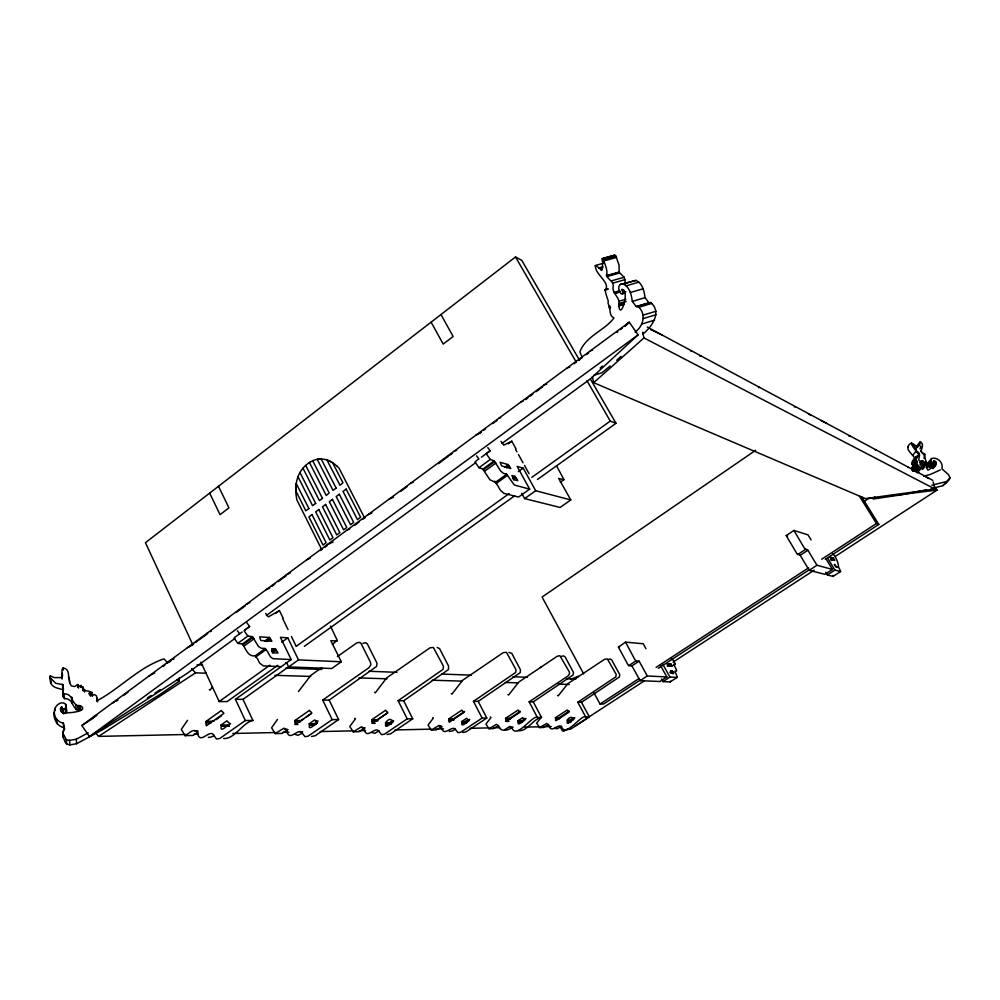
<?xml version="1.0" encoding="UTF-8"?>
<svg xmlns="http://www.w3.org/2000/svg" width="1000" height="1000" viewBox="0 0 1000 1000"><rect width="100%" height="100%" fill="white"/><g stroke="black" fill="none" stroke-linecap="round" stroke-linejoin="round"><path stroke-width="1.5" d="M642.9 334.038C651.975 326.825 662.312 311.95 650.562 302.538L648.913 302.75L645.05 297.663C644.2 291.188 642.562 283.25 635.9 280.4L620.35 284.375L618.938 286.262L618.725 288.9L620.825 293.587L622.3 293.888L623.013 292.438L621.65 289.438L623.013 289.55C629.525 292.762 619.8 321.875 618.775 304.513C620.525 297.775 612.55 294 613.013 287.575C614.938 281.337 606.763 279.462 606.475 274.438C609.062 271.35 599.963 250.775 602.7 262.688C602.125 265.25 603.35 274.3 599.65 268.325C598 267.3 593.725 263.15 595.737 268.087C596.587 274.975 610.825 283.637 605.175 290.038C605.612 293.888 607.112 297.362 608.225 301.038C608.325 302.337 607.6 302.663 608.625 304.738C611.15 308.925 608.375 315.363 613.987 317.95C604.763 330.462 586.025 335.825 579.888 351.812L582.25 357.675M625.675 283.938L624.188 277.225L619.15 272.4L619.062 265.113L615.825 256.05L614.65 255.125L601.95 258.637M62.737 692.062L64 693.875C72.888 693.5 71.175 702.887 77.65 705.662L80.288 705.638L80.65 710.325L78.025 710.337C71.588 707.588 73.3 698.25 64.475 698.637L63.212 696.825L62.688 684.55L55.75 683.312L50 677.588L50.362 675.863L54.312 677.613L61.562 677.6L62.237 672.775C60.388 666.862 66.037 666.688 68.037 671.925C69.212 677.013 68.238 681.25 71.325 685.888L74.737 686.562L77.575 684.538L77.775 687.237M63.212 696.825L63.238 693.775M69.588 682.837L69.662 680.037M916.425 463.837L912.138 469.65L912.3 467.337L917.05 461.613L915.288 458.188L917.075 457.725L915.95 456.475M63 685.075L63.475 689.887C59.162 688.288 51 688 50.6 681.363M793.913 530.425L786.213 535.612L796.912 553.663L800.2 555.3L809.2 570.325L824.887 574.338L832.45 569.438L816.963 565.262L807.913 550.225L804.4 548.2L793.913 530.425L808.05 534.9L811.1 539.925M66.388 706.513L65.325 708.538L65.788 713.213L66.85 711.2L65.713 704.412L63.825 702.987L61.087 702.862C50.7 706.263 52.95 721.413 63.3 723.05L64.65 728.962L62.725 732.775L63.2 737.312L65.325 742.425L66.762 744.2L69.975 744.875L76.638 743.713L102.812 729.613L160 694.438L178.95 681.388L179.188 677.8M916.963 457.825L918.85 454.663C915.15 450.025 905.125 436.95 917.188 446.962C920.013 446.838 919.25 440.475 921.25 442.325C925.525 447.45 916.637 451.413 925.088 454.15C924.075 458.85 926.838 461.975 927.725 466.475L926.875 468.525L927.925 470.15L935.625 465.45L935.863 462.038L933.65 460.688L934.375 462.4L930.662 466.675L928.162 466.65L927.225 465.4L930.925 461.112L931.562 458.55C937.375 456.575 943.725 462.912 941.9 468.8L948.525 474.663L950 477.688L949.35 479.3L942.812 485.688L931.025 488.713M911.475 442.8C902.4 448.525 912.588 453.475 915.212 458.988M912.062 470.363L916.363 464.375M63.2 737.312L62.938 731.1M614.763 256.212L614.65 255.125M77.575 684.538C77.4 688.938 81.938 683.3 81.025 687.025C84.225 685.925 82.125 690.713 84.513 689.638C86.013 691.925 87.137 689.775 92 692.487L92.475 695.975M916.475 446.463L920.25 441.587M922.513 468.8L923.625 466.062M917.638 466.037L916.15 465.238L912.463 469.65M912.275 467.438C916.3 462.987 916.825 463.25 917.05 461.613M92.338 693.612L91.825 695.212L94.513 694.575L96.525 695.962L97.6 701.825M915.7 466.075C918.5 467.35 913.913 470.788 918.938 471.938L917.337 472.887M635.112 332.088C643.637 326.087 646.525 313.2 637.8 306.312L636.15 306.512L632.312 301.4C631.425 294.913 629.8 286.962 623.15 284.062L620.35 284.375M480.138 433.425L481.45 432.025M660.25 665.1L666.875 676.95L647.275 675.975L639.1 661.15L635.938 660.913L634.938 659.712L625.538 642.138L643.225 643.75L645.987 648.713M625.538 642.138L618.387 647.138L628.013 664.788L628.862 665.662L631.938 665.85L639.1 661.15M97.413 698.3L96.562 701C119.688 688.85 138.412 667.463 164.013 658.85L167.638 663.062M924.725 465.05L926.312 464.1M298.1 476.5L297.838 477.2A26.738 22.4 -77.9 0 0 296.363 482.912L296.212 483.787A37.237 31.263 -77.9 0 0 296.262 496.362L296.913 499.988L321.662 549.412M60.738 711.162L60.487 708.825L61.625 706.988L62.737 712.962L63.75 713.925L63.263 709.262L62.263 708.288M945.562 483.525L950 477.688M916.15 465.238L917.475 466.413M923.175 464.688C925.175 463.113 922.55 458.75 921.875 461.587C919.85 459.263 919.275 462.863 920.562 463.55C918.713 466.362 922.138 463.675 923.438 466.075M913.525 466.45L912.062 464.175L916.287 459.087M924 458.413L924.1 458.15A6.763 5.337 36.9 0 0 924.362 456.975L923.962 454.75L920.8 451.262A6.225 4.9 36.9 0 1 920.638 450.65L920.625 450.538M522.1 722.45C524.312 720.037 516.362 719.613 518.35 721.762A3.287 2.925 89.9 0 0 518.038 722.25C517.35 726.9 523.25 720.7 524.875 720.138A3.05 2.712 -89.9 0 0 524.837 719.7L523.8 718.662A5.288 4.7 89.8 0 0 523.275 718.625L522.663 717.688L517.9 720.837M560.35 482.325L563.9 479.5L556.587 465.9M577.825 677.062L578.275 676.225L571.087 679.15M299.85 472.75L300.15 472.212A22.163 18.538 -77.8 0 1 302.675 468.575L303.062 468.113M922.95 463.8L923 463.725A2.2 1.737 37.1 0 0 923.188 463.188L923.175 462.775A4.138 3.275 37.1 0 0 922.938 462.013L922.562 460.988M285.625 663.162L286.05 662.5M466.65 722.837L466.025 720.788M332.425 644.412L337.238 640.337L330.462 626.038M212.475 686.862L210.05 690.175L209.288 689.55M391.438 723.812L385.9 723.787A3.812 3.262 -88.5 0 0 385.55 724.35C384.712 729.712 391.375 722.6 393.2 721.912A3.525 3.025 -88.3 0 0 393.175 721.4L392.013 720.2A6.112 5.25 -88.5 0 0 391.425 720.15C388.875 716.35 379.7 728.325 391.512 723.612L390.662 721.787M919.95 448.713L920.062 448.55A6.562 5.175 36.5 0 0 920.475 447.812L920.7 445.9M916.725 470.6L919.812 468.1A13.188 10.462 37.7 0 1 920.212 468.025L920.7 467.65A9.537 7.562 37 0 0 921.012 466.975L921.6 465.737L922.575 466.65A2.413 1.913 37.2 0 1 922.55 467.488L919.5 470.238A2.95 2.338 37.2 0 1 919.112 470.387L917.525 471.012M874.85 496.912L873.1 499.012L901.888 494.75L926.6 489.837M916.45 447.962L920.088 443.6M912.825 455.062L916.475 450.85M912.625 461.463L916.35 456.475L918.787 455.662M912.062 464.175C912.25 462.413 912.763 458.913 916.725 456.538M912.75 461.688L916.375 457.375M912.862 461.812L918.85 454.663M912.013 463.113L915.638 458.8M912.062 464.312L916.363 459.55M912.225 464.575L915.85 460.275M912.95 464.95L916.587 460.65M912.875 465.925L916.725 461.512M912.262 468.062L916.925 462.638M912.312 468.237L917.362 462.325M924.8 464.963L925.2 462L923.238 464.55M912.725 468.088L916.363 463.8L915.913 463.137M912.562 471.025L916.2 466.737M913.288 471.287L916.025 468.075M914.312 470.938L917.275 467.287M931.562 458.55L927.05 463.988L929.75 462.35M926.125 467.525L927.962 465.387M928.162 466.65L931.85 462.362L934.375 462.4M932.312 463.688L934.163 461.538M929.613 467.163L935.025 461.087M936.275 463.575L932.55 467.863L932.15 466.312L935.863 462.038M617.1 332.55L617.812 331.725M932.837 468.65L935.625 465.45M916.562 446.012L917.625 446.688M942.812 485.688L949.35 479.3M192.825 644.825L193.75 643.9M825.75 572.312L827.35 574.963L833.088 576.413L833.037 575.388M624.763 326.463L629.25 322.188L638.062 334.875L590.363 378.913L502.113 443.35M625.625 325.637L629.25 322.188L81.812 725.5L89.513 736.587L186.95 673.487L234.85 638.513M600.188 368.05L602.312 366.075M515.988 448.8L511.788 441.213L503.762 445.15L500.988 441.375M616.675 360.3L620.975 356.35M61.45 712.288L62.112 711.675L61.625 706.988M933.162 481.825L934.975 489.05L865.425 498.612L593.688 382.688L643.95 337.925L642.688 332.188M305.438 465.625L305.8 465.312A25.375 21.25 -77.8 0 1 309.425 462.562L309.825 462.3M283.05 618.038L279.438 610.6L268.3 616.925L265.625 613.387M661.5 679L662.962 681.625L670.188 681.912L670.512 681.137M525.775 399.625L528.025 397.725M271.837 586.413L274.762 584.113M483.425 430.487L485.4 428.95M610.138 366L601.962 372.738L593.913 375.25M195.613 642.45L197.475 641.012M579.388 359.988L521.737 260.312L515.525 256.975L145.438 542.688L192.425 643.9M354.712 525.312L359.087 521.962M438.438 463.65L448.5 456.125M529.925 396.287L532.825 394.1M620.275 329.688L622.413 328.075M236.3 612.425L245.138 605.988M574.113 363.688L576.275 362.062M578.45 360.438L581.7 357.987M278.25 581.512L286.038 575.887M198.538 640.225L207.262 633.938M162.987 666.488L164.812 665.15M89.513 736.587L638.062 334.875M400.525 491.45L406.975 486.725M239.638 633.825L242.138 632M244.625 630.175L249.613 626.538L246.575 622.35M481.4 457.212L490.125 450.838L487.8 447.587M266.375 615.5L475.637 462.688M275.825 613.237L279.438 610.6M508.175 443.837L511.788 441.213M239.412 633.962L234.125 637.837A2.1 1.037 52.9 0 0 234.688 638.962L237.825 643.375L247.862 636.05L252.475 636.7L258.5 646.538L261.488 648.288L265.3 648.512L267.5 651.55A7.412 3.6 53.5 0 1 267.8 652.138L270.413 656.762L272.337 658.325A10.225 4.925 53.5 0 0 273.35 658.7L291.175 659.562L280.425 637.325L287.787 637.812L298.5 659.9L341.3 661.775L330.825 640.675L337.137 641.05M477.713 459.725L475.037 461.85A2.225 0.725 53.8 0 0 475.688 463L479 467.7L490.3 459.462L494.188 460.887L500.775 471.163L503.525 473.338L506.675 474.225L508.988 477.463A7.862 2.5 54.2 0 1 509.325 478.062L514.087 484.675A10.838 3.413 54.2 0 0 514.987 485.2L529.663 489.125L518.55 497.062L503.812 493.338L500.462 490.275A11.475 3.7 54.2 0 1 499.525 488.85L498.062 486.175A7.85 2.55 54.1 0 0 497.725 485.575L494.8 481.125M252.475 636.7L242.463 643.988L237.825 643.375M494.188 460.887L482.912 469.087L479 467.7M265.3 648.512L255.3 655.738C248.062 657.225 246.05 649.137 242.825 644.737L252.85 637.45M506.675 474.225L495.412 482.35L489.9 479.787L483.338 469.85L494.613 461.65M244.112 645.975L254.137 638.7M484.6 471.238L495.875 463.05M536.05 391.712L539.925 388.913M264.625 641.062L269.575 637.475L270.238 638.837A2.9 1.388 53.4 0 1 270.688 639.263L270.825 639.4A1.412 0.675 53.4 0 1 271.238 639.975L271.512 640.512A9.963 4.775 53.3 0 1 271.85 641.25L260.85 640.512A10.775 5.162 53.3 0 1 260.45 639.688L259.7 636.838L269.575 637.475M504.588 467.312L508.288 464.625L509.062 466.025A3.075 0.963 54.1 0 1 509.513 466.488L510.387 467.812A10.562 3.325 54.1 0 1 510.788 468.562L501.675 465.925A11.413 3.588 54.1 0 1 501.213 465.087L500.112 462.275L508.288 464.625M266.525 641.525L270.238 638.837M506.587 467.812L509.062 466.025M362.65 519.388L365.025 517.675M123.462 695.512L127.95 692.275M255.3 655.738L255.863 656.925L265.863 649.7M496.075 483.562L507.337 475.438M281.688 642.212L287.787 637.812M518.337 471.662L523.212 468.15L535.688 490.725L570.775 499.938L558.675 478.375L563.862 479.837M275.387 648.888L271.65 651.575L275.487 648.938L276.225 650.375A6.125 2.938 53.7 0 1 276.65 650.75L277.75 652.35A5.325 2.55 53.6 0 1 277.925 653L273.288 652.85L272.225 651.587L271.688 648.688L275.487 648.938M512.487 478.137L514.975 476.35L515.913 477.887A6.488 2.037 54.3 0 1 516.325 478.312L517.487 480.012A5.65 1.775 54.2 0 1 517.737 480.65L514.075 479.738M512.587 478.2L515.062 476.413L511.912 475.513L513.938 479.7M272.413 652.987L276.137 650.3M513.35 479.6L515.825 477.812M200.9 662.175L219.175 701.538L269.862 665.2M296.388 646.175L509.125 493.625M531.8 477.375L610.275 421.1L616 423.3L537.463 479.5M277.775 665.337L227.1 701.6L219.175 701.538M304.375 646.3L514.663 495.825M449.8 455.188L451.975 453.638M235.413 699.3L243 699.362L252.9 720.45L245.338 720.525L235.413 699.3L291.175 659.562M205.775 721.612L221.425 710.438L222.1 711.712A3.55 2.9 -86.7 0 1 222.475 711.75L223.538 712.7A6.637 5.412 -86.7 0 1 223.825 713.425L206.388 725.788A7.425 6.037 -86.9 0 1 206.1 725.225L206.062 723.55A5.175 4.213 -87 0 1 206.3 723.012L205.775 721.612L214.3 720.962M243 699.362L288.113 667.188M286.65 662.788L288.65 666.925L298.5 659.9M521.725 493.288L524.637 498.6L535.688 490.725M216.125 719.663L218.625 717.887M219.562 717.212L221.45 715.863M586.4 354.65L588.737 352.975M320.4 550.45L322.562 548.913M324.725 547.375L326.887 545.837M221 725.037L226.988 720.775L227.725 722.05A7.163 5.85 -87.2 0 1 228.375 722.1L229.65 723.512A4.125 3.375 -87.1 0 1 229.675 724.1C227.638 724.963 220.087 733.175 221.125 726.95A4.462 3.638 -87.2 0 1 221.525 726.3L221 725.037L228.663 724.938L230.562 723.587M492.688 423.575L497.025 420.5M245.338 720.525L219.775 738.475L216.488 739.013L213.538 734.9A4.8 3.9 -87.4 0 0 213.238 734.375C208.675 729.688 199.7 745.738 197.188 732.087A3.287 2.662 -87.2 0 0 196.812 731.513C192.712 728.288 189.688 733.363 185.05 735.65L181.325 729.35L187.512 720.337M321.725 667.663L310.763 675.425L298.45 691.562M337.4 656.575L356.637 642.975L359.663 642.35L361.037 643.425L370.487 662.35L370.875 664.837L368.963 667.7L322.688 700.05L332.188 719.625L338.612 719.55L329.15 700.1L322.688 700.05M252.9 720.45C242.938 722.288 234.513 739.45 223.663 738.5M214.25 735.387L211.588 736.975L208.35 737.425M341.3 661.775L331.75 668.512L288.65 666.925M570.775 499.938L560.125 507.463L524.637 498.6M540.862 388.25L542.75 386.925M294.738 720.638L309.513 710.325L310.15 711.5A3.275 2.737 -87.3 0 1 310.5 711.538L311.512 712.412A6.125 5.125 -87.3 0 1 311.788 713.075L295.338 724.488A6.85 5.725 -87.5 0 1 295.075 723.975L295.025 722.425A4.775 3.987 -87.6 0 1 295.25 721.925L294.738 720.638L301.325 720.562L303.8 718.838M329.15 700.1L376.613 666.425L376.975 663.162L367.3 643.838L365.35 642.65L362.925 643.388M306.163 717.2L311.475 713.487M309.175 723.787L314.837 719.862L315.525 721.025A6.6 5.537 -87.9 0 1 316.15 721.087L317.362 722.387A3.812 3.2 -87.7 0 1 317.387 722.925C315.462 723.688 308.387 731.325 309.312 725.562A4.112 3.45 -87.8 0 1 309.688 724.95L309.175 723.787L315.7 723.7L317.5 722.463M332.188 719.625L308.1 736.188L304.988 736.688L302.225 733.025A4.425 3.7 -88 0 0 301.875 732.412C297.613 728.088 288.925 742.887 286.663 730.3A3.038 2.525 -87.8 0 0 286.3 729.775L283.913 728.175L275.163 733.6L271.6 727.788L277.425 719.463M338.612 719.55L315.275 735.713L311.537 736.513M302.113 733.363L297.975 735.275L295.338 734.475M755.662 450.275L542.062 597.05L583.675 673.85M398.113 700.7L403.675 700.75L412.725 718.787L407.2 718.838L398.113 700.7L443.125 669.3L443.45 666.263L433.387 647.463L430.025 647.8L386.7 677.85L375.262 692.875L374.575 692.337M371.712 719.788L385.662 710.225L386.287 711.312A3.038 2.6 -87.9 0 1 386.613 711.35L387.587 712.163A5.675 4.862 -87.9 0 1 387.85 712.775L372.3 723.363A6.35 5.425 -88.1 0 1 372.038 722.887L371.987 721.45A4.438 3.787 -88.2 0 1 372.2 720.987L371.712 719.788L377.375 719.725L386.975 713.162M403.675 700.75L448.475 669.538L448.562 666.025L439.575 648.587L437.137 647.487M393.663 720.837L391.025 722.638L385.412 722.712M379.162 730.925L374.787 733.263L371.725 732.55M912.513 469.525L913.413 469.475M407.2 718.838L384.45 734.2L381.5 734.675L378.812 731.162A4.1 3.5 -88.7 0 0 378.525 730.713C374.462 726.7 366.312 740.438 364.087 728.763A2.825 2.4 -88.4 0 0 363.738 728.275L361.463 726.787L353.2 731.825L349.787 726.438L355.438 718.863L354.837 718.288M412.725 718.787L390.675 733.775L387.137 734.525M93.85 717.425L95.988 715.975M168.575 662.475L170.787 660.987M473.475 701.35L478.2 701.388L486.8 718.012L482.113 718.062L473.475 701.35L515.675 672.45L515.975 669.65L506.438 652.312L503.275 652.625L462.625 680.275L451.912 694.137L451.275 693.637M462.7 711.162L463.612 711.912A5.238 4.575 -88.7 0 1 463.862 712.475L449.263 722.237A5.863 5.112 -88.9 0 1 449.012 721.8L448.963 720.475A4.088 3.562 -89 0 1 449.15 720.05L448.688 718.95L461.8 710.125L462.375 711.125M478.2 701.388L520.212 672.638L520.513 669.862L511.763 653.325L508.9 652.425M448.688 718.95L453.512 718.9L464.575 711.45M541.175 667.025L518.737 682.075L508.575 695.062L507.962 694.587M540.475 667.487L557.325 656.188L559.875 655.7L569.237 671.725L569.587 673.713L568 676L529.138 701.825L537.4 717.487L541.512 717.45L533.275 701.862L529.138 701.825M461.613 721.637L466.625 718.275L467.262 719.275A5.637 4.938 -89.4 0 1 467.812 719.312L468.913 720.425A3.25 2.85 -89.1 0 1 468.938 720.888C467.175 721.513 461.062 728.088 461.737 723.15A3.513 3.075 -89.3 0 1 462.075 722.625L461.613 721.637L466.388 721.562L469.725 719.325M455.238 729.225L452.488 730.95L449.338 731.462M482.113 718.062L460.75 732.225L457.975 732.65L455.425 729.425A3.787 3.3 -89.5 0 0 455.163 729C451.488 725.475 443.413 737.663 441.538 727.212A2.6 2.263 -89.2 0 0 441.213 726.762L439.062 725.4L431.287 730.037L428.05 725.075L433.338 718.1L432.775 717.562M486.8 718.012L466.1 731.838L462.762 732.525M508.963 721.363L506.138 721.413A5.487 4.875 -89.6 0 1 505.9 721L505.85 719.75A3.825 3.4 -89.8 0 1 506.025 719.362L505.588 718.325L518.038 710.05L518.6 710.987M512.413 727.35C508.562 730.3 500.3 732.6 498.812 726.075A2.438 2.15 -89.9 0 0 498.488 725.65L496.438 724.375L489.038 728.725L485.938 724.075L490.962 717.525L490.425 717.025M533.275 701.862L573.162 674.938L573.425 672.325L565.062 656.825L563.4 655.875L561.35 656.45M505.588 718.325L509.825 718.275L520.337 711.3M568.312 723.062L573.787 719.488A2.875 2.587 89.3 0 0 573.763 719.075L572.762 718.1A4.975 4.487 89 0 0 572.25 718.05C571.925 715.525 565.95 719.6 567.562 721.012A3.1 2.788 89 0 0 567.263 721.475L567.1 722.763L568.112 723.2M522.1 720.775L525.275 718.675M863.438 501.925L868.637 498.488L874.712 497.738M537.4 717.487C533.1 714.1 516.625 739.6 512.038 728.138A3.55 3.15 89.7 0 0 511.788 727.75L509.812 726.425L504.975 729.538M541.512 717.45C533.375 718.425 526.625 732.575 517.888 730.55M628.763 665.638L635.938 660.913M797.65 554.575L805.4 549.487M800.2 555.3L807.913 550.225M577.8 702.237L581.475 702.275L589.375 716.95L585.725 716.988L577.8 702.237L615.9 676.787L616.163 674.325L607.425 659.025L604.562 659.3L567.837 683.65L558.175 695.875L557.587 695.425M561.638 726.287L557.487 728.65L554.65 728.438M95.7 733.037L98.575 736.388L195.512 672.862L206.412 673.2M568.188 710.925L568.9 711.562A4.612 4.162 89.7 0 1 569.125 712.062L555.913 720.675A5.175 4.65 89.6 0 1 555.688 720.288L555.638 719.125A3.6 3.237 89.4 0 1 555.8 718.75L555.375 717.775L567.238 709.987L567.775 710.875M581.475 702.275L619.438 676.938L619.688 674.488L611.675 659.887L610.075 658.988L608.138 659.538M555.375 717.775L559.138 717.738L569.15 711.162M574.575 717.663L570.862 720.088L567.137 720.138M594.075 693.05L600.025 704.013L639.138 678.475M656.087 667.4L808.637 567.775M821.675 559.263L876.438 523.5L878.812 524.412L825.325 559.325M640.15 680.15L603.538 704.038L600.025 704.013M658.337 668.288L809.825 569.438M631.938 665.85L640.1 680.662L647.275 675.975M809.2 570.325L816.963 565.262M585.725 716.988C581.6 713.8 566.1 737.663 561.613 727.113A3.337 3 88.9 0 0 561.325 726.65C557.85 723.413 550.8 734.375 548.925 725.075A2.3 2.062 89.3 0 0 548.625 724.675L546.663 723.475L539.612 727.575L536.638 723.2L541.413 717.025L540.887 716.562M575.05 726.012L644.312 680.875M667.325 666.062L670.775 663.812L672.05 665.65A6.812 2.05 56.9 0 1 672.325 666.162L667.987 665.925A6.288 1.887 56.9 0 1 667.725 665.462L666.85 663.55L670.775 663.812M673.062 662.138L814.188 570.163M830.688 559.6L833.15 557.987L834.475 559.9A7.075 1.363 56.2 0 1 834.788 560.413L831.425 559.5A6.525 1.262 56.2 0 1 831.062 559L830.037 557.1L833.15 557.987M835.088 556.538L937.013 490.112L935.462 487.413M589.375 716.95L570.65 729.163L567.225 729.55M669 666.213L671.3 664.712M831.25 560.513L833.725 558.913M673.05 665.6L675.325 664.112L673.662 660.512L671.375 659.013M669.963 672.4C671.263 668 676.35 675.037 672.075 673.475A3.375 1.025 56.9 0 1 671.712 672.987L671.312 672.087A3.887 1.175 57 0 1 671.263 671.762L670.788 670.812L672.262 670.9M670.387 673.175L672.7 671.675M666.875 676.95L659.85 681.5L640.1 680.662M662.962 681.625L669.95 677.087L677.15 677.4A6.463 1.938 56.9 0 0 677.362 677.2L675.837 673.388A4.625 1.388 57 0 1 675.65 673.025L675.438 672.562M827.35 574.963L834.887 570.075L840.537 571.575M670.275 681.85L677.212 677.362M833.15 576.375L840.6 571.55A6.7 1.288 56.3 0 0 840.688 571.425L838.825 567.65A4.8 0.925 56.3 0 1 838.6 567.288C838.587 564.075 836.438 557.212 832.763 553.675M81.812 725.5L93.537 717.975M147.35 697.925L151.2 695.462M155.05 693L160.188 689.725M198.137 732.138L192.875 735.462L185.05 735.65M249.613 626.538L244.163 630.513A2.112 1.025 52.9 0 0 244.725 631.638L247.862 636.05M288.062 729.6L281.85 733.438L275.163 733.6M364.825 728.112L358.95 731.688L353.2 731.825M441.337 726.85L436.175 729.938L431.287 730.037M498.263 725.738L493.35 728.637L489.038 728.725M548.112 724.762L543.438 727.487L539.612 727.575M478.325 459.375L478.913 459.038L476.587 455.788M490.125 450.838L486.337 453.6A2.237 0.712 53.8 0 0 486.987 454.75L490.3 459.462M62.725 732.775L66.3 739.7L69.538 740.387L76.25 739.225L88.112 732.85M93.425 716.938L96.988 715.075M111.9 703.337L114.262 702.1M115.6 701.413L118 700.15M149.35 675.738L154.738 672.987M168.337 661.75L171.35 660.225M172.85 659.475L174.062 658.85M187.488 647.65L190.413 646.175M191.45 645.662L192.312 645.225M206.85 633.387L208.012 632.812M210.325 631.663L211.363 631.138M226.475 618.925L228.775 617.8M940.35 469.888L930.2 474.5L923.6 476.175M246.2 604.388L249.9 602.6M266.163 589.675L269.725 587.975M286.337 574.812L290.062 573.062M306.737 559.788L310.225 558.175M327.275 544.65L333.038 542.038M346.938 530.175L349.75 528.925M312.7 460.775L329.162 492.887L326.287 495.513L309.45 462.537A23.525 19.7 -77.8 0 1 312.712 460.775L313.238 460.55A23.588 19.762 -77.8 0 1 317.038 459.387L317.562 459.288A23.637 19.8 -77.7 0 1 321.112 459.038L321.737 459.062A26.75 22.4 -77.9 0 1 326.637 459.963L327.35 460.2A37.125 31.1 -78.3 0 1 336.675 465.875M367.9 514.725L371.95 512.962M559.938 726.438L562.35 730.675L564.837 730.475M389.137 499.087L393.525 497.212M563.325 731.112L567.638 729.287M410.575 483.288L413.225 482.188M454.1 451.225L456.712 450.2M922.463 469.038C925.138 468.6 923.475 465.213 926.25 465.387L926.275 464.188M476.287 434.875L478.775 433.938M498.638 418.413L500.625 417.688M63.263 709.262L65.325 708.538M521.2 401.788L523.138 401.112M650.45 329.425L661.737 334.8M690.7 350.988L691.425 350.75M506.138 721.413L520.013 712.25A4.9 4.363 -89.5 0 0 519.775 711.725L518.9 711.025M699.85 356.075L700.775 355.763M544.038 384.963L546.737 384.087M758.525 387.625L759.525 387.312M618.4 646.875L619.525 646.938M794.338 406.95L795.45 406.613M567.15 367.938L569.775 367.137M643.35 318.512L656.112 314.688M641.8 324L654.525 320.163M643.25 315.062L656.038 311.25M848.95 436.188L849.963 435.887M636.15 306.512L648.913 302.75M637.8 306.312L650.562 302.538M637.163 306.788L649.925 303.025M638.962 307.2L651.737 303.425M619.062 303.5L626.087 301.45M618.775 304.513L624.388 302.875M632.312 301.4L645.05 297.663M618.775 305.938L624.388 304.3M875.263 450.163L876.087 449.913M618.8 301.3L625.825 299.25M614.45 293.225L620.075 291.6M614.913 293.512L620.525 291.887M623.013 292.438L625.837 291.625M622.3 293.888L625.125 293.075M630.388 292.488L643.15 288.775M605.175 290.038L607.975 289.237M626.188 285.812L638.962 282.137M613.938 292.413L619.55 290.788M612.6 283.2L625.275 279.575M623.15 284.062L635.9 280.4M604.975 289.85L608.013 288.775M907.8 467.488L908.462 467.3M611.512 280.837L624.188 277.225M916 472.1L916.925 471.838M606.413 275.65L619.075 272.075M606.5 275.975L619.15 272.4M606.812 276.6L619.475 273.025M590.5 350.725L592.487 350.175M928.525 478.5L925.075 476.225M595.163 265.55L603.638 263.163M598.688 268L602.9 266.825M599.65 268.325L602.463 267.538M603.35 258.412L614.625 255.287M603.125 259.575L615.825 256.05M603.95 260.912L616.65 257.387M931.8 485.25L946.587 481.475M913.6 466.75C911.9 466.725 914.237 467.975 912.3 467.337M90.188 692.25L88.812 693.587L89.75 694.575A3.375 3.025 -9.2 0 0 90.3 694.663C93.637 693.575 87.625 689.237 90.412 695.812M912.412 460.85L913.5 461.05M786.213 535.525L787.562 535.913M889.912 495.875L892.95 495.513M895.987 495.138L937.013 490.112M911.65 462.5L912.5 462.475M675.325 664.112L673.763 664.225L676.637 670.263L676.438 671.188L674.887 671.162L675.375 672.3M907.788 447.163L908.462 447.388M300.075 731.825L302.7 731.775M510.238 727.288L513.062 727.225M98.575 736.388L186 734.488M193.8 734.325L198.487 734.212M232.825 733.475L274.975 732.55M282.775 732.375L289.025 732.25M320.238 731.562L353.025 730.85M359.263 730.713L365.513 730.575M395.163 729.938L431.075 729.15M435.75 729.05L443.562 728.875M470.087 728.3L488.825 727.887M493.512 727.788L499.75 727.65M524.725 727.113L551.263 726.538M194.838 730.962L197.95 730.9M284.425 729.262L287.075 729.212M361.962 727.8L364.825 727.75M439.538 726.338L441.962 726.287M295.338 724.488L297.975 724.45M372.3 723.363L375.138 723.325M229.188 726.075L221.525 726.188L229.188 726.175M309.675 724.85L314.9 724.775L309.688 724.95M462.075 722.537L466.85 722.55L462.075 722.625M522.537 721.625L518.337 721.688L522.537 721.7M315.525 721.025L318.125 721M523.275 718.625L526.05 718.587M572.25 718.05L574.725 718.025M206.3 723.012L210.938 722.962M295.25 721.925L300.512 721.862M372.2 720.987L377.863 720.925M449.15 720.05L453.975 719.987M506.025 719.362L510.262 719.3L509.825 718.275M555.8 718.75L559.562 718.7M917.475 468.013L919.15 467.55A11.975 9.475 37.6 0 1 919.45 467.075L917.525 464.637M274.925 675.325L310.738 676.438M359.012 677.925L387.038 678.8M432.2 680.2L461.775 681.125M505.375 682.475L517.837 682.862M558.325 684.112L569.225 684.45M197.125 664.712L202.613 664.925M285.788 668.088L321.788 669.463M369 671.263L397.025 672.325M441.763 674.038L471.375 675.163M512.975 676.75L527.463 677.3M566.413 678.775L575.775 679.137M281.275 666.625L263.463 665.925L259.9 663.312A10.825 5.275 53.6 0 1 259.037 661.963L257.787 659.35A7.4 3.638 53.4 0 0 257.488 658.775L255.863 656.925M834.412 564.438L837.362 567.463L835.837 567.025A3.513 0.675 56.3 0 1 835.525 566.587L835.05 565.7A4.037 0.775 56.3 0 1 834.95 565.388L834.412 564.462M523.212 468.15L517.125 466.388L529.663 489.125M64.2 729.463L63.775 727.638C56.8 725.925 53.587 719.275 53.963 712.5M643.95 337.925L934.975 489.05M62.112 711.675L62.737 712.962M808.413 414.025L811.075 415.45M823.938 421.925L826.925 423.512M647.3 327.062L932.8 480.375M821.213 420.45L824.212 422.062M916.363 449.487L912.4 444.113M80.288 705.638C90.588 711.55 65.3 713.9 62.625 712.35L60.487 708.825M336.712 465.812L339.075 468.225L364.538 517.837M191.65 668.612L195.512 672.862M931.325 465.375L932.15 466.312M177.237 679.388L178.95 681.388M930.925 461.112L931.85 462.362M237.438 630.775L239.45 633.562M861.675 496.85L878.812 524.412M859.225 495.8L876.438 523.5M827.625 558.112L834.887 570.075M825.975 558.75L832.45 569.438M590.288 378.85L616 423.3M515.525 256.975L576.1 361.912M586.975 380.737L610.275 421.1M662.625 663.975L669.95 677.087M440.975 314.525L453.125 336.488L443.188 344.075L431.112 322.137M515.475 449.175L516.987 451.887M518.488 454.613L523.013 462.775M524.513 465.5L529.038 473.663M482.7 468.688L483.338 469.85M327 460.075L339.988 485.262L342.938 482.75L332.562 462.7A35.062 29.362 -78.2 0 0 327 460.062M918.962 460.575C918.012 457.95 921.525 454.312 917.913 451.975A10 7.912 36.8 0 0 917.288 451.438M218.487 486.287L228.95 507.85L220.062 514.65L209.662 493.113M282.6 618.362L288.025 629.55M291.425 636.538L296.175 646.325M316.05 724.425L315.312 722.788M570.538 719.4L571.287 720.962L570.75 722.5M242.275 643.6L242.825 644.737M559.487 718.512L559.138 717.738M453.812 719.6L453.512 718.9M377.7 720.487L377.375 719.725M68.475 676.812L69.262 678.962M924.737 462.5L924.812 462.837A3.987 3.15 37.1 0 1 924.825 463.537L924.163 464.487A6.138 4.85 37.1 0 1 923.713 464.75M618.837 272.438L618.9 272.625A10.588 5.438 75.1 0 0 619.2 273.45M930.462 465.825L930.662 466.675M592.4 376.688L593.688 382.688M50.175 675.863L50.462 678.3M50.525 678.9L51.087 683.75M50 677.588L50.562 682.438M55.087 708.162L55.35 710.5M56.5 719.1L57.025 723.713M63.3 723.05L63.775 727.638M60.963 707.6L61.325 711.112M66.3 739.7L66.762 744.2M61.938 707.15L62.425 711.838M64 693.875L64.475 698.637M61.65 674.137L62.138 679.013M62.688 684.55L63.163 689.362M62.45 684.4L62.938 689.212M69.538 740.387L69.975 744.875M65.713 704.412L66.062 707.938M62.237 672.775L62.475 675.212M63.15 667.613L63.388 670.062M71.988 697.887L72.4 702.613M71.675 697.062L72.25 703.275M76.25 739.225L76.638 743.713M75.763 704.963L76.15 709.65M77.65 705.662L78.025 710.337M78.9 705.425L79.275 710.113M78.4 685.638L78.587 688.037M78.037 685.037L78.225 687.438M77.763 684.987L77.95 687.387M80.95 685.188L81.125 687.575M83.3 687.613L83.475 690M83.112 687.212L83.362 690.8M82.912 687.087L83.175 690.675M84.475 689.475L84.688 692.025M90.438 692.3L90.65 695.863M92 692.487L92.212 696.05M62.45 675.25L62.488 676.188M922.188 463.787A4.312 3.413 37.1 0 0 921.963 463.237L920.775 462.3A2.475 1.95 37.2 0 0 920.387 462.287M610.413 308.113C607.975 309.575 609.538 303.263 610.413 307.55A3.713 1.863 74.3 0 1 610.413 308.113M308.9 508.55L305.825 510.775L295.763 490.725A35.387 29.7 -77.9 0 1 296.238 483.587L308.9 508.55M315.675 503.462L312.575 505.675L298.012 476.75A22.538 18.863 -77.8 0 1 299.975 472.525L315.675 503.462M322.475 498.375L319.375 500.575L303 468.188A23.413 19.6 -77.8 0 1 305.688 465.412L322.475 498.375M336.138 488.15L333.013 490.363L317.225 459.35A23.775 19.913 -77.8 0 1 321.213 459.038L336.138 488.15M312 514.625L308.913 516.925L323.013 545.037L326.125 542.737L312 514.625M318.788 509.55L315.688 511.863L329.85 539.987L332.975 537.688L318.788 509.55M325.6 504.462L322.5 506.788L336.725 534.925L339.85 532.612L325.6 504.462M332.438 499.35L329.325 501.688L343.612 529.837L346.763 527.525L332.438 499.35M339.3 494.237L336.175 496.562L350.525 524.738L353.688 522.413L339.3 494.237M346.175 489.087L343.038 491.438L357.463 519.625L360.637 517.288L346.175 489.087M571.275 720.888L567.562 720.938L571.287 720.962"/></g></svg>
